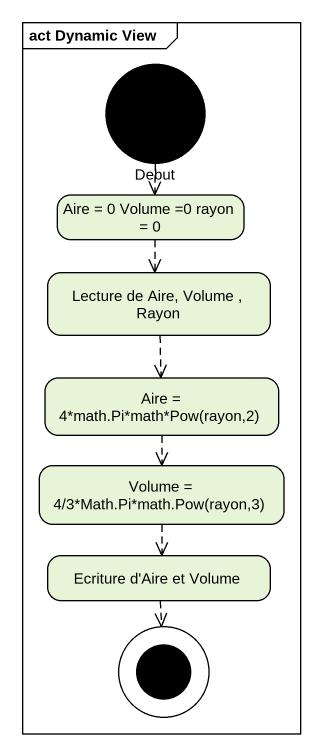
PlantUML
@startuml
mainframe act Dynamic View
hide empty description
state Debut <<start>>
state "Aire = 0 Volume =0 rayon = 0" as Aire_0_Volume_0_rayon_0
state "Lecture de Aire, Volume , Rayon" as Lecture_de_Aire_Volume_Rayon
state "Aire = 4*math.Pi*math*Pow(rayon,2)" as Aire_4_math_Pi_math_Pow
state "Volume = 4/3*Math.Pi*math.Pow(rayon,3)" as Volume_4_3_Math_Pi_math_Pow
state "Ecriture d'Aire et Volume" as Ecriture_d_Aire_et_Volume
Debut -[dashed]-> Aire_0_Volume_0_rayon_0
Aire_0_Volume_0_rayon_0 -[dashed]-> Lecture_de_Aire_Volume_Rayon
Lecture_de_Aire_Volume_Rayon -[dashed]-> Aire_4_math_Pi_math_Pow
Aire_4_math_Pi_math_Pow -[dashed]-> Volume_4_3_Math_Pi_math_Pow
Volume_4_3_Math_Pi_math_Pow -[dashed]-> Ecriture_d_Aire_et_Volume
Ecriture_d_Aire_et_Volume -[dashed]-> [*]
@enduml
